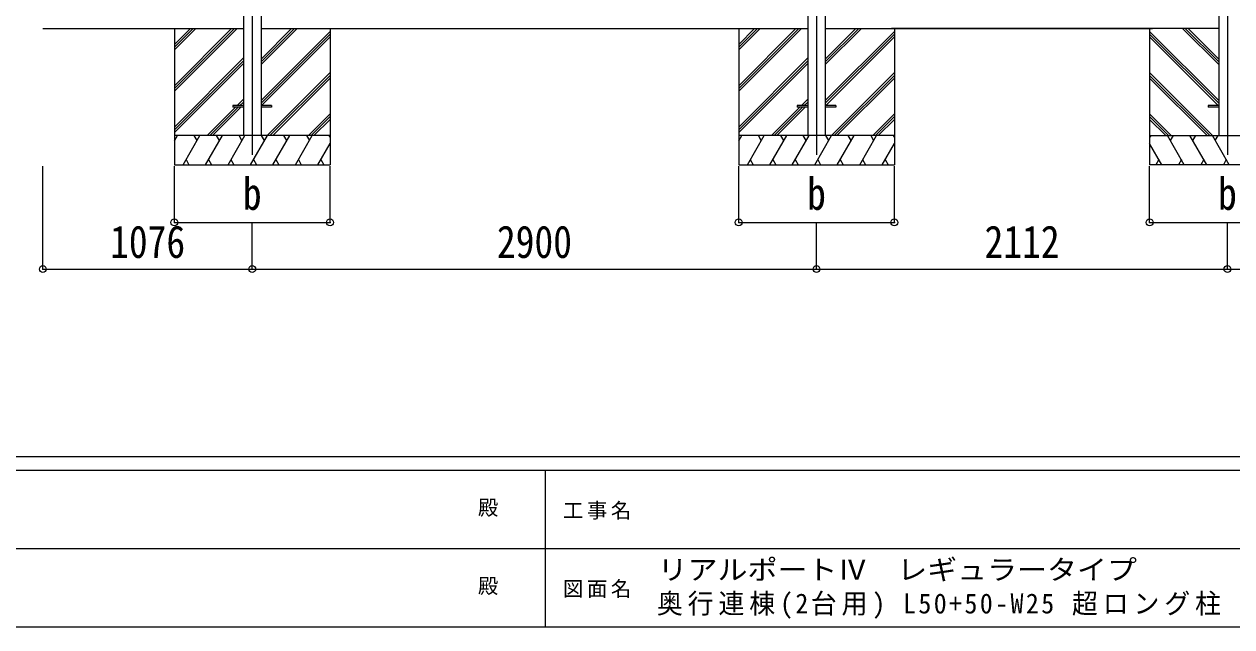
# Model space of a CAD drawing. Units: millimetres at full size. Extents: x -9783 to 9892, y -6828 to 6752.
# Drawn here: x -3146 to 3060, y -6828 to -3730 of the extents above; entities that cross this region are included whole.
import ezdxf
from ezdxf.enums import TextEntityAlignment as Align

# ---------------------------------------------------------------- set-up
doc = ezdxf.new("R2010")
doc.units = ezdxf.units.MM
doc.header["$LTSCALE"] = 35
doc.header["$PDMODE"] = 32
doc.header["$PDSIZE"] = 35
for name, color, linetype, lineweight in [('0-0_0', 7, 'Continuous', 9), ('0-1_本体', 4, 'Continuous', 9), ('0-2_部品', 7, 'Continuous', 9), ('0-8_PARTS2', 2, 'Continuous', 9), ('0-A_寸法', 6, 'Continuous', 9), ('F-0_240', 7, 'Continuous', 9)]:
    doc.layers.add(name, color=color, linetype=linetype, lineweight=lineweight)
doc.styles.add('ＭＳ ゴシック', font='')
doc.styles.get('ＭＳ ゴシック').set_extended_font_data('MS Gothic')

msp = doc.modelspace()

# ---------------------------------------------------------------- linework, layer by layer
at = {"layer": '0-0_0'}
for p, q in [((-3050.14, -3752.34), (-2019.34, -3752.34)), ((-2374.14, -3752.34), (-2374.14, -4452.34)), ((-2374.14, -4046.51), (-2079.96, -3752.34)), ((-2374.14, -4060.65), (-2065.81, -3752.34)), ((-2374.14, -4074.8), (-2051.67, -3752.34)), ((-2374.14, -3862.67), (-2263.8, -3752.34)), ((-2374.14, -3848.52), (-2277.95, -3752.34)), ((-2374.14, -3834.38), (-2292.09, -3752.34)), ((-1928.94, -3752.34), (880.66, -3752.34)), ((-1928.94, -3937.97), (-1743.3, -3752.34)), ((-1928.94, -3923.82), (-1757.45, -3752.34)), ((-1928.94, -3909.68), (-1771.59, -3752.34)), ((-1928.94, -4121.81), (-1574.14, -3767.02)), ((-1928.94, -4135.95), (-1574.14, -3781.16)), ((-1574.14, -3752.34), (-1574.14, -4452.34)), ((525.86, -3752.34), (525.86, -4452.34)), ((525.86, -4046.51), (820.04, -3752.34)), ((525.86, -4060.65), (834.19, -3752.34)), ((525.86, -4074.8), (848.33, -3752.34)), ((525.86, -3862.67), (636.2, -3752.34)), ((525.86, -3848.52), (622.05, -3752.34)), ((525.86, -3834.38), (607.91, -3752.34)), ((971.06, -3937.97), (1156.7, -3752.34)), ((971.06, -3923.82), (1142.55, -3752.34)), ((971.06, -3909.68), (1128.41, -3752.34)), ((971.06, -3752.34), (2652.66, -3752.34)), ((971.06, -4121.81), (1325.86, -3767.02)), ((971.06, -4135.95), (1325.86, -3781.16)), ((2992.66, -3752.34), (1311.06, -3752.34)), ((1325.86, -3752.34), (1325.86, -4452.34)), ((2637.86, -3752.34), (2637.86, -4452.34)), ((2992.66, -4121.81), (2637.86, -3767.02)), ((2992.66, -4135.95), (2637.86, -3781.16)), ((2992.66, -3937.97), (2807.03, -3752.34)), ((2992.66, -3923.82), (2821.17, -3752.34)), ((2992.66, -3909.68), (2835.32, -3752.34)), ((-1926.68, -4147.84), (-1574.14, -3795.3)), ((973.32, -4147.84), (1325.86, -3795.3)), ((2990.4, -4147.84), (2637.86, -3795.3)), ((-2374.14, -4258.64), (-2019.34, -3903.85)), ((525.86, -4258.64), (880.66, -3903.85)), ((-2374.14, -4272.79), (-2019.34, -3917.99)), ((-2374.14, -4286.93), (-2019.34, -3932.13)), ((525.86, -4272.79), (880.66, -3917.99)), ((525.86, -4286.93), (880.66, -3932.13)), ((-1897.33, -4302.34), (-1574.14, -3979.15)), ((-1883.19, -4302.34), (-1574.14, -3993.29)), ((-1869.04, -4302.34), (-1574.14, -4007.43)), ((1002.67, -4302.34), (1325.86, -3979.15)), ((1016.81, -4302.34), (1325.86, -3993.29)), ((1030.96, -4302.34), (1325.86, -4007.43)), ((2961.06, -4302.34), (2637.86, -3979.15)), ((2946.91, -4302.34), (2637.86, -3993.29)), ((2932.77, -4302.34), (2637.86, -4007.43)), ((-2205.69, -4302.34), (-2060.19, -4156.84)), ((-2191.55, -4302.34), (-2046.05, -4156.84)), ((-2177.41, -4302.34), (-2031.91, -4156.84)), ((-2051.19, -4147.84), (-2019.34, -4115.98)), ((-2037.05, -4147.84), (-2019.34, -4130.12)), ((-2022.91, -4147.84), (-2019.34, -4144.26)), ((694.31, -4302.34), (839.81, -4156.84)), ((708.45, -4302.34), (853.95, -4156.84)), ((722.59, -4302.34), (868.09, -4156.84)), ((848.81, -4147.84), (880.66, -4115.98)), ((862.95, -4147.84), (880.66, -4130.12)), ((877.09, -4147.84), (880.66, -4144.26)), ((-1685.19, -4302.34), (-1574.14, -4191.28)), ((-1671.05, -4302.34), (-1574.14, -4205.42)), ((-1656.91, -4302.34), (-1574.14, -4219.56)), ((1214.81, -4302.34), (1325.86, -4191.28)), ((1228.95, -4302.34), (1325.86, -4205.42)), ((1243.09, -4302.34), (1325.86, -4219.56)), ((2748.92, -4302.34), (2637.86, -4191.28)), ((2734.78, -4302.34), (2637.86, -4205.42)), ((2720.64, -4302.34), (2637.86, -4219.56)), ((-1574.14, -4302.34), (-2374.14, -4302.34)), ((-2374.14, -4329.84), (-2358.26, -4302.34)), ((-2329.39, -4452.34), (-2242.79, -4302.34)), ((-2257.79, -4328.32), (-2272.79, -4302.33)), ((-2213.92, -4452.33), (-2127.32, -4302.34)), ((-2142.32, -4328.32), (-2157.32, -4302.34)), ((-2098.45, -4452.34), (-2011.85, -4302.34)), ((-2026.85, -4328.32), (-2041.85, -4302.34)), ((-1982.98, -4452.34), (-1896.38, -4302.34)), ((-1911.38, -4328.32), (-1926.38, -4302.33)), ((-1867.51, -4452.34), (-1780.91, -4302.34)), ((-1795.91, -4328.32), (-1810.91, -4302.34)), ((-1752.04, -4452.34), (-1665.44, -4302.34)), ((-1695.44, -4302.34), (-1680.44, -4328.32)), ((-1636.57, -4452.34), (-1574.14, -4344.2)), ((-1579.97, -4302.34), (-1574.14, -4312.44)), ((1325.86, -4302.34), (525.86, -4302.34)), ((525.86, -4329.84), (541.74, -4302.34)), ((570.61, -4452.34), (657.21, -4302.34)), ((642.21, -4328.32), (627.21, -4302.33)), ((686.08, -4452.33), (772.68, -4302.34)), ((757.68, -4328.32), (742.68, -4302.34)), ((801.55, -4452.34), (888.15, -4302.34)), ((873.15, -4328.32), (858.15, -4302.34)), ((917.02, -4452.34), (1003.62, -4302.34)), ((988.62, -4328.32), (973.62, -4302.33)), ((1032.49, -4452.34), (1119.09, -4302.34)), ((1104.09, -4328.32), (1089.09, -4302.34)), ((1147.96, -4452.34), (1234.56, -4302.34)), ((1204.56, -4302.34), (1219.56, -4328.32)), ((1263.43, -4452.34), (1325.86, -4344.2)), ((1320.03, -4302.34), (1325.86, -4312.44)), ((2637.86, -4302.34), (3437.86, -4302.34)), ((2643.69, -4302.34), (2637.86, -4312.44)), ((2700.3, -4452.34), (2637.86, -4344.2)), ((2815.77, -4452.34), (2729.16, -4302.34)), ((2759.16, -4302.34), (2744.16, -4328.32)), ((2931.24, -4452.34), (2844.63, -4302.34)), ((2859.63, -4328.32), (2874.64, -4302.34)), ((3046.71, -4452.34), (2960.1, -4302.34)), ((2975.1, -4328.32), (2990.11, -4302.33)), ((-2374.14, -4452.34), (-1574.14, -4452.34)), ((-2314.39, -4426.36), (-2299.39, -4452.34)), ((-2198.92, -4426.36), (-2183.92, -4452.33)), ((-2083.45, -4426.35), (-2068.45, -4452.34)), ((-1967.98, -4426.36), (-1952.98, -4452.34)), ((-1852.51, -4426.36), (-1837.51, -4452.34)), ((-1737.04, -4426.36), (-1722.04, -4452.34)), ((-1621.57, -4426.36), (-1606.57, -4452.34)), ((525.86, -4452.34), (1325.86, -4452.34)), ((585.61, -4426.36), (600.61, -4452.34)), ((701.08, -4426.36), (716.08, -4452.33)), ((816.55, -4426.35), (831.55, -4452.34)), ((932.02, -4426.36), (947.02, -4452.34)), ((1047.49, -4426.36), (1062.49, -4452.34)), ((1162.96, -4426.36), (1177.96, -4452.34)), ((1278.43, -4426.36), (1293.43, -4452.34)), ((3437.86, -4452.34), (2637.86, -4452.34)), ((2685.3, -4426.36), (2670.3, -4452.34)), ((2800.77, -4426.36), (2785.77, -4452.34)), ((2916.24, -4426.36), (2901.24, -4452.34)), ((3031.71, -4426.36), (3016.71, -4452.34))]:
    msp.add_line(p, q, dxfattribs=at)
at = {"layer": '0-1_本体'}
for p, q in [((-2019.34, -825.97), (-2019.34, -4302.34)), ((-1928.94, -825.97), (-1928.94, -4302.35)), ((880.66, -825.97), (880.66, -4302.35)), ((971.06, -825.97), (971.06, -4302.35)), ((2992.66, -825.97), (2992.66, -4302.35))]:
    msp.add_line(p, q, dxfattribs=at)
at = {"layer": '0-2_部品', "color": 4}
for p, q in [((-2073.94, -4147.84), (-2073.94, -4156.84)), ((-2019.14, -4147.84), (-2073.94, -4147.84)), ((-2019.14, -4156.84), (-2073.94, -4156.84)), ((-1874.34, -4147.84), (-1929.14, -4147.84)), ((826.06, -4147.84), (826.06, -4156.84)), ((880.86, -4147.84), (826.06, -4147.84)), ((880.86, -4156.84), (826.06, -4156.84)), ((1025.66, -4147.84), (970.86, -4147.84)), ((2937.86, -4147.86), (2937.86, -4156.86)), ((2992.66, -4147.86), (2937.86, -4147.86)), ((2992.66, -4156.86), (2937.86, -4156.86))]:
    msp.add_line(p, q, dxfattribs=at)
for points in [[(-1874.34, -4147.84), (-1874.34, -4156.84), (-1929.14, -4156.84)], [(1025.66, -4147.84), (1025.66, -4156.84), (970.86, -4156.84)]]:
    msp.add_lwpolyline(points, dxfattribs=at)
at = {"layer": '0-8_PARTS2'}
for p, q in [((-1974.14, -852.34), (-1974.14, -4402.34)), ((925.86, -852.34), (925.86, -4402.34)), ((3037.86, -852.34), (3037.86, -4402.34))]:
    msp.add_line(p, q, dxfattribs=at)
at = {"layer": '0-A_寸法'}
for p, q in [((-3050.14, -4988.7), (-3050.14, -4459.75)), ((-2374.14, -4748.72), (-2374.14, -4459.75)), ((-1574.14, -4748.72), (-1574.14, -4459.75)), ((525.86, -4748.72), (525.86, -4459.75)), ((1325.86, -4748.72), (1325.86, -4459.75)), ((2637.86, -4748.72), (2637.86, -4459.75)), ((-2374.14, -4748.72), (-1574.14, -4748.72)), ((-1974.14, -4988.7), (-1974.14, -4748.72)), ((525.86, -4748.72), (1325.86, -4748.72)), ((925.86, -4988.7), (925.86, -4748.72)), ((2637.86, -4748.72), (3437.86, -4748.72)), ((3037.86, -4988.7), (3037.86, -4748.72)), ((-3050.14, -4988.7), (-1974.14, -4988.7)), ((-1974.14, -4988.7), (925.86, -4988.7)), ((925.86, -4988.7), (3037.86, -4988.7)), ((3037.86, -4988.7), (5937.86, -4988.7))]:
    msp.add_line(p, q, dxfattribs=at)
for p in [(-2374.14, -4748.72), (-1574.14, -4748.72), (525.86, -4748.72), (1325.86, -4748.72), (2637.86, -4748.72), (-3050.14, -4988.7), (-1974.14, -4988.7), (925.86, -4988.7), (3037.86, -4988.7)]:
    msp.add_point(p, dxfattribs=at)
at = {"layer": 'F-0_240', "color": 5}
for p, q in [((-9783.03, -5953.1), (9396.97, -5953.1)), ((-9783.03, -6023.1), (6285.75, -6023.1)), ((-469.25, -6023.1), (-469.25, -6828.1)), ((-3969.25, -6425.6), (3205.75, -6425.6)), ((-9783.03, -6828.1), (9396.97, -6828.1))]:
    msp.add_line(p, q, dxfattribs=at)

# ---------------------------------------------------------------- texts
at = {"layer": '0-A_寸法', "color": 7, "style": 'ＭＳ ゴシック', "width": 0.85}
for s, p in [('b', (-2022.26, -4734.22)), ('b', (877.74, -4734.22)), ('b', (2989.74, -4734.22)), ('1076', (-2704.64, -4981.7)), ('2900', (-716.64, -4981.7)), ('2112', (1789.36, -4981.7))]:
    msp.add_text(s, height=166.8, dxfattribs=at).set_placement(p, align=Align.BOTTOM_LEFT)
at = {"layer": 'F-0_240', "style": 'ＭＳ ゴシック'}
for p in [(-814.24, -6276.85), (-814.24, -6679.35)]:
    msp.add_text('殿', height=76.98, dxfattribs=at).set_placement(p, align=Align.BOTTOM_LEFT)
at = {"layer": 'F-0_240', "style": 'ＭＳ ゴシック', "width": 1.1}
msp.add_text('リアルポートⅣ\u3000レギュラータイプ', height=102.6, dxfattribs=at).set_placement((109.35, -6616.22), align=Align.BOTTOM_LEFT)
at = {"layer": 'F-0_240', "attachment_point": 7, "style": 'ＭＳ ゴシック'}
for s, insert, char_height in [('\\T1.17;工事名', (-376.96, -6276.85), 76.98), ('\\T1.17;図面名', (-376.96, -6679.35), 76.98), ('\\T1.19;\\W0.95;奥行連棟(2台用)\\~L50+50-W25\\~超ロング柱', (105.77, -6786.55), 102.6)]:
    msp.add_mtext(s, dxfattribs=dict(at, insert=insert, char_height=char_height))

doc.saveas('drawing.dxf')
